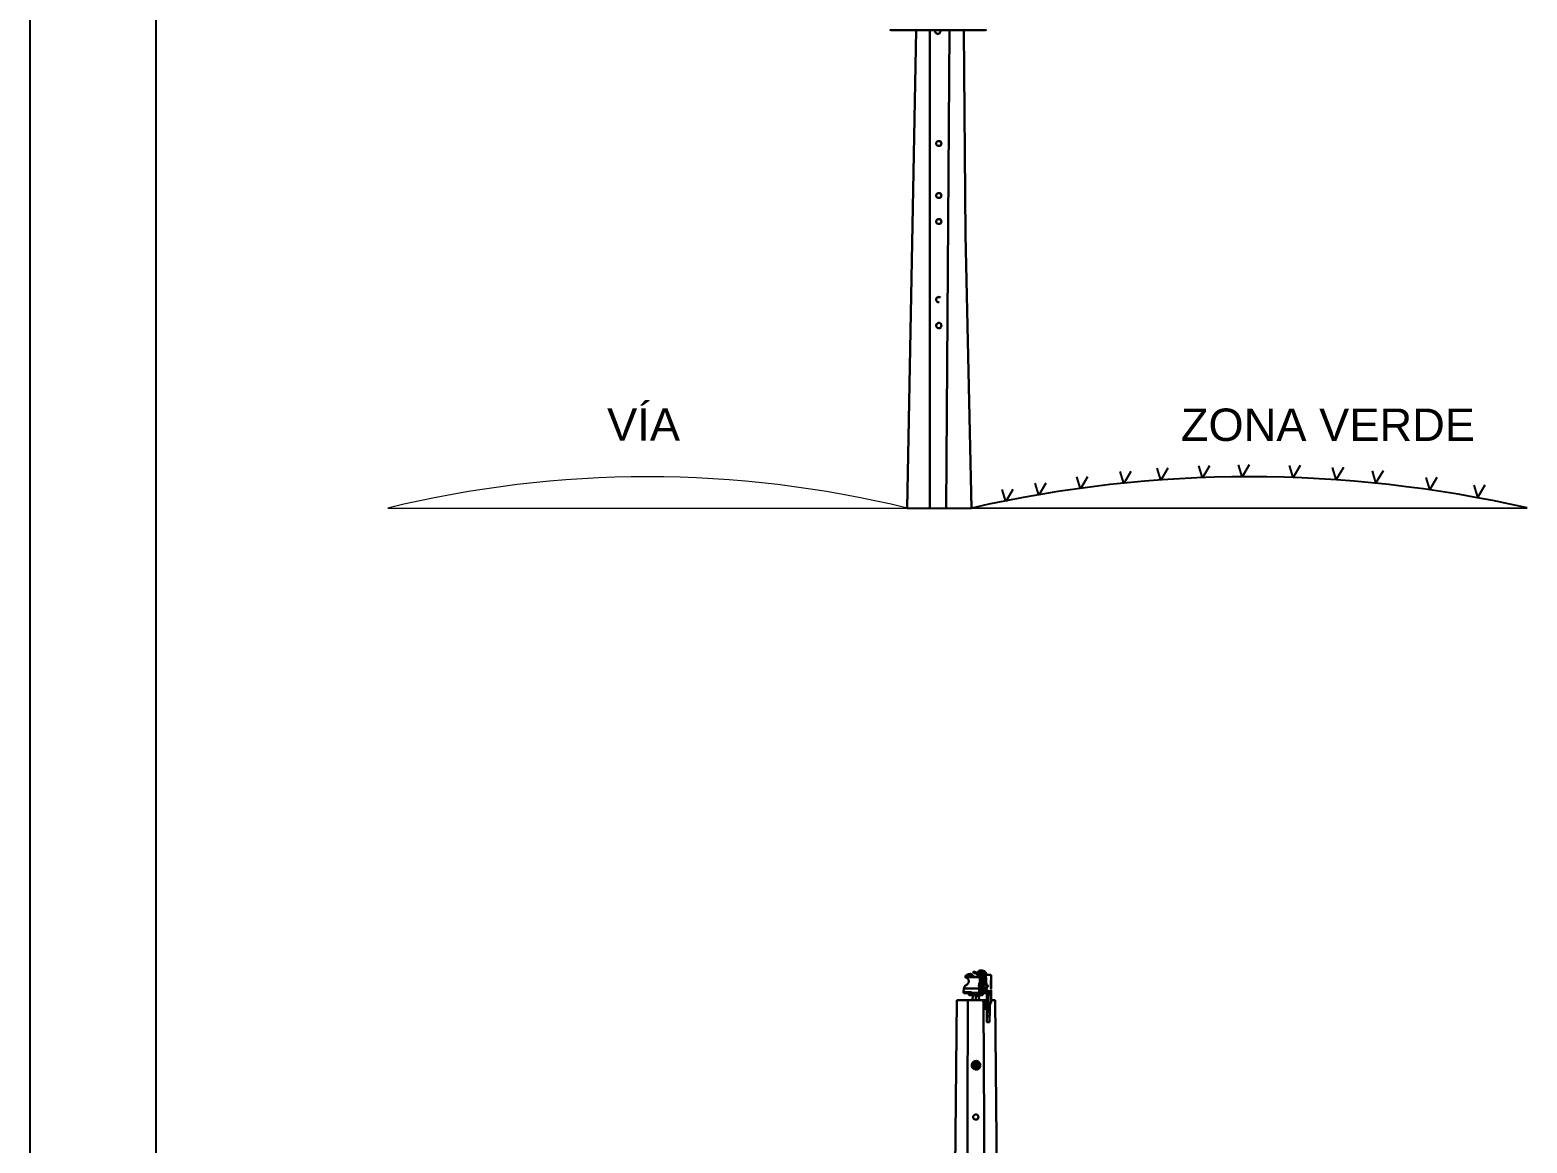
# Model space of a CAD drawing. Header units: metres. Extents: x 227 to 376, y 149 to 264.
# Drawn here: x 227.17 to 241.04, y 193.55 to 203.85 of the extents above; entities that cross this region are included whole.
import ezdxf

# ---------------------------------------------------------------- set-up
doc = ezdxf.new("R2010")
doc.units = ezdxf.units.M
doc.linetypes.add('CONTINUO', pattern=[0])
doc.layers.get('Defpoints').update_dxf_attribs({"color": 1})
for name, color, linetype, lineweight in [('Cotas', 255, 'Continuous', 25), ('Equipos', 20, 'Continuous', 13), ('Esquemas', 7, 'Continuous', 25), ('Poste', 252, 'Continuous', 25), ('textos', 7, 'Continuous', 13), ('Trafo', 40, 'Continuous', 13), ('Via', 21, 'Continuous', 13)]:
    doc.layers.add(name, color=color, linetype=linetype, lineweight=lineweight)
doc.layers.add('Zona Verde', color=3, linetype='Continuous')
doc.styles.add('0.3', font='', dxfattribs={"height": 0.3})
doc.styles.get("Standard").update_dxf_attribs({"font": '', "height": 0.1})
doc.styles.get('0.3').set_extended_font_data('@Arial Unicode MS')
doc.styles.get('Standard').set_extended_font_data('@Arial Unicode MS')
doc.dimstyles.get("Standard").update_dxf_attribs({"dimtxt": 0.1, "dimasz": 0.18, "dimexe": 0.18, "dimexo": 0.0625, "dimgap": 0.09, "dimtad": 0, "dimtih": 1, "dimtoh": 1, "dimzin": 0, "dimdsep": 46, "dimtxsty": 'Standard', "dimcen": 0.09, "dimclrd": 256, "dimclre": 256, "dimadec": 0, "dimazin": 0, "dimtfac": 1, "dimtofl": 0, "dimtmove": 0, "dimatfit": 3, "dimfxl": 1, "dimtolj": 1, "dimtzin": 0, "dimarcsym": 0})

# ---------------------------------------------------------------- blocks, each defined once
blk = doc.blocks.new('*D27')
at = {"layer": 'Cotas', "lineweight": -2, "ltscale": 2, "transparency": 16777216}
for p, q in [((236.969, 206.086), (236.969, 208.476)), ((241.535, 202.061), (241.535, 208.476)), ((237.149, 208.296), (238.661, 208.296)), ((241.355, 208.296), (239.843, 208.296))]:
    blk.add_line(p, q, dxfattribs=at)
at = {"layer": 'Cotas', "ltscale": 2, "transparency": 16777216}
for points in [[(237.149, 208.326), (237.149, 208.266), (236.969, 208.296)], [(241.355, 208.326), (241.355, 208.266), (241.535, 208.296)]]:
    blk.add_solid(points, dxfattribs=at)
at = {"layer": 'Defpoints', "color": 0, "ltscale": 2, "transparency": 16777216}
for p in [(236.969, 208.296), (236.969, 206.024), (241.535, 201.998)]:
    blk.add_point(p, dxfattribs=at)
at = {"layer": 'Cotas', "color": 0, "ltscale": 2, "transparency": 16777216, "insert": (239.252, 208.296), "char_height": 0.3, "width": 16.1146, "attachment_point": 5, "style": '0.3'}
blk.add_mtext('\\A1;3.2 m', dxfattribs=at)

msp = doc.modelspace()

# ---------------------------------------------------------------- linework, layer by layer
at = {"layer": 'Equipos', "linetype": 'Continuous', "lineweight": 30}
for points in [[(235.85, 195.104), (235.846, 195.104), (235.846, 195.104), (235.846, 195.104), (235.846, 195.1), (235.842, 195.1), (235.842, 195.1), (235.842, 195.096), (235.842, 195.096), (235.838, 195.096)], [(235.838, 195.084), (235.838, 195.096), (235.838, 195.096)], [(235.838, 195.096), (235.838, 195.096), (235.842, 195.092), (235.842, 195.092), (235.846, 195.092), (235.85, 195.092), (235.854, 195.092), (235.861, 195.092), (235.865, 195.092), (235.873, 195.092), (235.88, 195.092), (235.887, 195.092), (235.895, 195.092), (235.902, 195.092)], [(235.838, 195.084), (235.838, 195.08), (235.842, 195.08), (235.842, 195.081), (235.842, 195.081), (235.842, 195.081), (235.842, 195.081)], [(235.838, 195.084), (235.838, 195.084), (235.842, 195.084), (235.842, 195.084), (235.846, 195.084), (235.85, 195.084), (235.857, 195.084), (235.861, 195.084), (235.869, 195.084), (235.873, 195.084), (235.88, 195.084), (235.887, 195.084), (235.899, 195.084), (235.906, 195.084), (235.914, 195.084), (235.925, 195.084)], [(235.846, 195.012), (235.85, 195.012), (235.85, 195.013), (235.854, 195.016), (235.853, 195.016), (235.857, 195.016), (235.857, 195.02), (235.861, 195.024), (235.861, 195.027), (235.865, 195.031), (235.865, 195.034), (235.869, 195.038), (235.869, 195.046), (235.869, 195.05), (235.865, 195.057), (235.865, 195.061), (235.861, 195.065), (235.861, 195.069), (235.857, 195.069), (235.857, 195.073), (235.854, 195.073), (235.853, 195.073), (235.85, 195.077), (235.85, 195.077), (235.846, 195.077), (235.846, 195.08), (235.842, 195.08)], [(235.861, 195.104), (235.857, 195.104), (235.854, 195.104), (235.85, 195.104), (235.85, 195.104), (235.85, 195.104), (235.85, 195.104), (235.85, 195.104), (235.854, 195.104), (235.857, 195.104), (235.861, 195.104), (235.865, 195.104), (235.869, 195.104), (235.877, 195.104), (235.884, 195.104), (235.891, 195.104), (235.899, 195.104)], [(235.857, 195.104), (235.857, 195.104), (235.861, 195.104), (235.861, 195.104), (235.861, 195.104), (235.861, 195.104), (235.861, 195.104), (235.861, 195.107), (235.861, 195.108), (235.861, 195.108), (235.865, 195.111), (235.865, 195.111), (235.865, 195.111), (235.865, 195.111), (235.865, 195.111), (235.865, 195.111), (235.869, 195.111), (235.869, 195.111), (235.869, 195.111), (235.873, 195.111), (235.873, 195.111), (235.877, 195.111), (235.88, 195.111), (235.884, 195.115), (235.887, 195.115)], [(235.861, 195.107), (235.861, 195.108), (235.865, 195.107), (235.865, 195.108), (235.869, 195.107), (235.873, 195.107), (235.88, 195.107), (235.884, 195.107), (235.891, 195.107)], [(235.891, 195.111), (235.887, 195.115), (235.887, 195.115)], [(235.891, 195.107), (235.891, 195.108), (235.891, 195.108), (235.891, 195.108), (235.891, 195.108), (235.895, 195.111), (235.895, 195.111), (235.895, 195.111), (235.895, 195.111), (235.895, 195.107)], [(235.895, 195.111), (235.891, 195.111), (235.891, 195.111)], [(235.922, 195.088), (235.918, 195.088), (235.914, 195.092), (235.91, 195.092), (235.91, 195.096), (235.906, 195.096), (235.906, 195.1), (235.902, 195.1), (235.902, 195.1), (235.902, 195.104), (235.899, 195.104), (235.899, 195.107), (235.895, 195.107), (235.895, 195.111), (235.895, 195.111), (235.895, 195.111), (235.895, 195.111), (235.895, 195.111), (235.895, 195.111), (235.895, 195.111), (235.895, 195.111)], [(235.899, 195.104), (235.898, 195.104), (235.902, 195.104), (235.902, 195.1)], [(235.91, 195.096), (235.906, 195.096), (235.906, 195.096), (235.906, 195.096), (235.902, 195.092)], [(235.918, 195.134), (235.918, 195.134), (235.914, 195.134), (235.914, 195.134), (235.91, 195.13), (235.91, 195.127), (235.91, 195.127), (235.914, 195.123), (235.914, 195.123)], [(235.949, 195.111), (235.948, 195.111), (235.945, 195.111), (235.941, 195.115), (235.937, 195.115), (235.929, 195.119), (235.925, 195.119), (235.922, 195.119), (235.914, 195.123)], [(235.952, 195.127), (235.949, 195.127), (235.945, 195.127), (235.941, 195.127), (235.937, 195.127), (235.929, 195.13), (235.922, 195.134), (235.918, 195.134)], [(235.922, 195.088), (235.925, 195.088), (235.929, 195.088), (235.933, 195.088), (235.941, 195.088), (235.945, 195.092), (235.949, 195.092), (235.952, 195.096), (235.956, 195.096)], [(235.925, 195.084), (235.925, 195.084), (235.929, 195.084), (235.937, 195.084), (235.941, 195.084), (235.945, 195.084), (235.945, 195.084), (235.949, 195.084)], [(235.991, 195.146), (235.983, 195.146), (235.979, 195.146), (235.972, 195.146), (235.968, 195.146), (235.964, 195.142), (235.96, 195.138), (235.956, 195.134), (235.952, 195.13), (235.952, 195.127), (235.949, 195.119), (235.949, 195.115), (235.949, 195.111), (235.952, 195.104), (235.956, 195.1), (235.956, 195.096), (235.96, 195.092), (235.968, 195.088), (235.972, 195.088)], [(235.949, 195.084), (235.956, 195.084), (235.964, 195.084), (235.972, 195.084)], [(235.979, 195.084), (235.975, 195.088), (235.972, 195.088), (235.964, 195.092), (235.964, 195.096), (235.96, 195.1), (235.956, 195.104), (235.956, 195.107), (235.956, 195.115), (235.956, 195.119), (235.956, 195.123), (235.956, 195.13), (235.96, 195.134), (235.964, 195.138), (235.968, 195.142), (235.972, 195.142), (235.979, 195.146), (235.983, 195.146), (235.987, 195.146), (235.995, 195.146), (235.998, 195.142)], [(236.002, 195.142), (235.998, 195.142), (235.991, 195.142), (235.987, 195.142), (235.983, 195.142), (235.975, 195.138), (235.972, 195.134), (235.968, 195.134), (235.968, 195.127), (235.964, 195.123), (235.964, 195.119), (235.96, 195.111), (235.964, 195.107), (235.964, 195.104), (235.968, 195.1), (235.968, 195.092), (235.972, 195.088), (235.975, 195.088), (235.983, 195.084)], [(235.972, 195.088), (235.971, 195.088), (235.971, 195.088)], [(235.972, 195.088), (235.975, 195.088), (235.975, 195.088), (235.975, 195.088), (235.975, 195.084)], [(235.972, 195.088), (235.972, 195.038), (235.972, 195.038)], [(236.014, 195.1), (236.01, 195.096), (236.006, 195.096), (236.002, 195.092), (235.998, 195.092), (235.995, 195.092), (235.991, 195.092), (235.987, 195.096), (235.983, 195.1), (235.983, 195.1), (235.979, 195.104), (235.979, 195.107), (235.979, 195.115), (235.979, 195.119), (235.979, 195.123), (235.983, 195.123), (235.987, 195.127), (235.991, 195.13), (235.995, 195.13), (235.998, 195.13), (236.002, 195.13), (236.006, 195.13), (236.01, 195.127), (236.014, 195.123), (236.014, 195.119), (236.018, 195.115), (236.018, 195.111)], [(236.01, 195.1), (235.995, 195.107), (235.987, 195.107), (235.979, 195.111)], [(235.979, 195.107), (235.979, 195.108), (235.979, 195.108)], [(235.979, 195.107), (235.987, 195.107), (235.991, 195.107)], [(235.979, 195.104), (235.987, 195.104), (235.995, 195.104)], [(236.014, 195.111), (235.998, 195.119), (235.991, 195.119), (235.983, 195.123)], [(235.995, 195.107), (235.995, 195.104), (235.991, 195.1), (235.987, 195.1), (235.983, 195.1)], [(235.983, 195.084), (235.983, 195.009), (235.983, 195.009)], [(235.987, 195.08), (235.983, 195.084), (235.983, 195.084)], [(235.987, 195.096), (235.991, 195.096), (235.991, 195.1), (235.995, 195.1), (235.998, 195.104), (236.002, 195.104)], [(235.995, 195.146), (235.991, 195.146), (235.991, 195.146)], [(236.01, 195.104), (236.006, 195.1), (236.002, 195.096), (235.998, 195.096), (235.995, 195.092), (235.991, 195.096)], [(235.995, 195.13), (235.995, 195.127), (235.998, 195.123), (235.998, 195.123), (235.998, 195.119)], [(235.995, 195.08), (235.995, 195.009), (235.995, 195.009)], [(236.006, 195.115), (236.002, 195.119), (236.002, 195.123), (236.002, 195.127), (235.998, 195.127), (235.998, 195.13)], [(236.006, 195.142), (236.002, 195.142), (236.002, 195.142)], [(236.002, 195.13), (236.006, 195.127), (236.006, 195.127), (236.01, 195.123), (236.01, 195.119), (236.01, 195.115)], [(236.025, 195.08), (236.025, 195.081), (236.021, 195.077), (236.021, 195.077), (236.018, 195.077), (236.018, 195.073), (236.014, 195.073), (236.014, 195.073), (236.01, 195.069), (236.01, 195.069), (236.006, 195.065), (236.006, 195.061), (236.002, 195.057)], [(236.01, 195.084), (236.014, 195.084), (236.018, 195.084), (236.021, 195.084), (236.025, 195.084)], [(236.021, 195.092), (236.025, 195.092), (236.025, 195.092)], [(236.029, 195.073), (236.025, 195.069), (236.025, 195.069), (236.021, 195.065), (236.021, 195.065)], [(236.021, 195.065), (236.021, 195.065), (236.025, 195.069), (236.025, 195.069)], [(236.025, 195.096), (236.025, 195.1), (236.025, 195.1), (236.029, 195.104), (236.029, 195.104), (236.029, 195.104), (236.029, 195.104), (236.033, 195.104), (236.033, 195.104), (236.033, 195.104), (236.033, 195.104), (236.037, 195.104), (236.037, 195.104), (236.041, 195.104), (236.045, 195.104), (236.048, 195.104), (236.048, 195.107), (236.052, 195.104), (236.056, 195.104), (236.06, 195.104), (236.064, 195.104), (236.064, 195.104), (236.068, 195.104), (236.067, 195.104), (236.067, 195.104), (236.067, 195.104), (236.071, 195.104), (236.071, 195.104), (236.071, 195.104), (236.071, 195.104), (236.075, 195.1), (236.075, 195.1), (236.075, 195.096)], [(236.025, 195.096), (236.025, 195.069), (236.025, 195.069)], [(236.025, 195.08), (236.025, 195.081), (236.025, 195.081)], [(236.029, 195.073), (236.029, 195.073), (236.029, 195.073), (236.025, 195.069), (236.025, 195.069), (236.025, 195.069)], [(236.029, 195.038), (236.029, 195.073), (236.029, 195.073)], [(236.075, 195.096), (236.075, 195.054), (236.075, 195.054)], [(235.823, 194.978), (235.819, 194.943), (235.819, 194.943)], [(235.819, 194.943), (235.819, 194.939), (235.819, 194.94), (235.823, 194.939), (235.823, 194.936), (235.823, 194.936), (235.827, 194.936), (235.826, 194.936), (235.826, 194.936), (235.826, 194.936), (235.83, 194.936), (235.83, 194.936), (235.834, 194.936), (235.834, 194.936), (235.838, 194.936), (235.842, 194.936), (235.842, 194.936), (235.846, 194.936), (235.85, 194.936), (235.854, 194.936), (235.857, 194.936), (235.861, 194.936), (235.865, 194.932), (235.869, 194.932), (235.877, 194.932), (235.88, 194.932), (235.884, 194.932), (235.891, 194.932), (235.895, 194.932), (235.899, 194.932), (235.906, 194.932), (235.91, 194.932), (235.918, 194.932), (235.922, 194.932), (235.929, 194.932), (235.937, 194.932), (235.941, 194.932), (235.949, 194.932), (235.952, 194.932), (235.96, 194.932)], [(235.819, 194.943), (235.819, 194.943), (235.823, 194.943), (235.823, 194.943), (235.827, 194.943), (235.83, 194.943), (235.834, 194.943), (235.842, 194.943), (235.85, 194.943), (235.857, 194.943), (235.865, 194.943), (235.873, 194.943), (235.88, 194.943), (235.891, 194.943), (235.899, 194.939), (235.91, 194.939), (235.918, 194.939), (235.929, 194.939), (235.941, 194.939), (235.952, 194.939), (235.96, 194.939)], [(235.846, 195.012), (235.846, 195.009), (235.842, 195.009), (235.842, 195.009), (235.838, 195.005), (235.838, 195.005), (235.834, 195.005), (235.834, 195.001), (235.83, 194.997), (235.83, 194.993), (235.827, 194.989), (235.827, 194.985), (235.823, 194.982), (235.823, 194.978)], [(235.823, 194.978), (235.823, 194.978), (235.823, 194.978), (235.827, 194.978), (235.826, 194.978), (235.83, 194.978), (235.838, 194.978), (235.842, 194.978), (235.85, 194.978), (235.854, 194.978), (235.861, 194.978), (235.869, 194.978), (235.88, 194.978), (235.887, 194.978), (235.895, 194.978), (235.906, 194.978), (235.914, 194.978), (235.925, 194.978), (235.937, 194.978), (235.945, 194.978), (235.956, 194.978), (235.964, 194.978)], [(235.869, 194.924), (235.869, 194.932), (235.869, 194.932)], [(235.983, 194.951), (235.979, 194.92), (235.952, 194.909)], [(235.979, 195.046), (235.975, 195.042), (235.975, 195.042), (235.972, 195.034), (235.968, 195.031), (235.964, 195.024), (235.964, 195.016), (235.96, 195.009), (235.96, 195.001), (235.964, 194.997), (235.964, 194.985), (235.964, 194.974), (235.964, 194.962), (235.964, 194.951), (235.96, 194.943), (235.96, 194.932), (235.956, 194.92)], [(235.956, 194.92), (235.96, 194.932), (235.96, 194.939), (235.964, 194.951), (235.964, 194.962), (235.964, 194.97)], [(235.96, 195.009), (235.964, 195.012), (235.964, 195.02), (235.964, 195.024), (235.968, 195.031), (235.972, 195.034), (235.975, 195.042), (235.975, 195.042), (235.979, 195.046)], [(235.96, 195.005), (235.96, 195.005), (235.983, 195.042)], [(235.968, 195.016), (235.968, 195.016), (235.968, 195.016), (235.968, 195.016), (235.968, 195.016), (235.968, 195.016), (235.968, 195.012), (235.968, 195.013), (235.964, 195.012), (235.964, 195.009), (235.964, 195.009), (235.96, 195.005)], [(235.96, 195.005), (235.96, 195.009), (235.96, 195.009)], [(235.975, 195.001), (235.96, 195.005), (235.96, 195.005)], [(235.968, 195.016), (235.968, 195.016), (235.968, 195.02), (235.972, 195.02), (235.972, 195.024), (235.971, 195.024), (235.975, 195.027), (235.975, 195.031), (235.975, 195.031), (235.979, 195.034), (235.979, 195.035), (235.979, 195.035), (235.979, 195.035), (235.979, 195.035), (235.979, 195.035), (235.979, 195.038), (235.979, 195.038), (235.979, 195.038), (235.979, 195.038), (235.983, 195.042)], [(235.968, 195.016), (235.979, 195.009), (235.979, 195.009)], [(235.979, 195.016), (235.979, 195.02), (235.979, 195.02), (235.983, 195.024), (235.979, 195.02), (235.979, 195.016), (235.975, 195.012)], [(235.975, 195.012), (235.979, 195.016), (235.979, 195.016)], [(235.983, 195.009), (235.975, 195.012), (235.975, 195.013)], [(235.975, 195.001), (235.975, 195.001), (235.975, 195.005), (235.979, 195.005), (235.979, 195.009), (235.979, 195.009), (235.979, 195.009), (235.979, 195.009), (235.979, 195.009)], [(235.983, 195.046), (235.979, 195.046), (235.979, 195.046)], [(235.979, 195.046), (235.983, 195.046), (235.983, 195.046)], [(235.979, 195.034), (235.983, 195.034), (235.983, 195.034)], [(235.979, 194.997), (235.983, 195.001), (235.983, 195.001)], [(235.983, 194.993), (235.983, 194.997), (235.979, 194.997)], [(235.983, 194.951), (235.983, 194.951), (235.979, 194.92)], [(235.983, 195.009), (235.983, 195.009), (235.983, 195.009), (235.983, 195.009), (235.987, 195.009), (235.991, 195.009), (235.991, 195.009), (235.991, 195.009), (235.995, 195.009)], [(235.983, 195.009), (235.983, 194.959), (235.983, 194.959)], [(235.983, 195.001), (235.983, 195.005), (235.983, 195.005)], [(235.983, 194.959), (235.983, 194.955), (235.983, 194.951), (235.983, 194.947), (235.983, 194.943), (235.983, 194.939), (235.983, 194.936), (235.983, 194.936), (235.983, 194.936), (235.983, 194.936)], [(235.987, 194.932), (235.983, 194.932), (235.983, 194.932)], [(235.983, 194.916), (235.987, 194.932), (235.987, 194.932)], [(235.991, 194.959), (235.991, 194.955), (235.991, 194.947), (235.991, 194.943), (235.991, 194.939), (235.991, 194.94), (235.991, 194.936), (235.991, 194.932), (235.991, 194.932), (235.991, 194.932), (235.991, 194.932), (235.987, 194.932), (235.987, 194.932), (235.987, 194.932), (235.987, 194.932)], [(235.991, 195.009), (235.991, 194.959), (235.991, 194.959)], [(236.014, 194.989), (235.991, 195.005), (235.991, 195.005)], [(235.991, 194.989), (236.01, 194.982), (236.01, 194.982)], [(236.01, 194.978), (236.002, 194.978), (235.998, 194.982), (235.995, 194.982), (235.991, 194.985)], [(236.01, 194.97), (235.991, 194.959), (235.991, 194.959)], [(236.014, 194.97), (235.991, 194.955), (235.991, 194.955)], [(235.991, 194.943), (236.01, 194.955), (236.01, 194.955)], [(235.991, 194.943), (235.998, 194.943), (236.006, 194.943), (236.014, 194.943), (236.018, 194.943), (236.025, 194.943), (236.029, 194.943), (236.037, 194.943)], [(235.991, 194.932), (235.998, 194.932), (236.006, 194.936), (236.014, 194.936), (236.018, 194.936), (236.021, 194.936), (236.029, 194.936), (236.033, 194.936), (236.037, 194.936)], [(235.998, 195.042), (235.998, 195.038), (235.995, 195.042), (235.994, 195.042)], [(235.998, 195.038), (235.995, 195.038), (235.995, 195.034), (235.994, 195.035), (235.994, 195.035)], [(236.021, 195.065), (235.995, 195.05), (235.995, 195.05)], [(235.995, 195.05), (236.021, 195.065), (236.021, 195.065)], [(235.995, 195.042), (235.998, 195.042), (235.998, 195.042)], [(235.995, 195.024), (235.998, 195.034), (235.998, 195.034)], [(235.995, 195.024), (236.002, 195.02), (236.002, 195.02)], [(235.998, 195.034), (236.002, 195.034), (236.002, 195.038), (236.006, 195.038), (236.006, 195.038)], [(235.998, 194.924), (235.998, 194.932), (235.998, 194.932)], [(236.002, 195.02), (236.025, 195.009), (236.025, 195.009)], [(236.006, 195.038), (236.014, 195.038), (236.018, 195.034), (236.025, 195.031), (236.029, 195.031), (236.029, 195.027), (236.029, 195.027), (236.033, 195.027), (236.033, 195.024), (236.033, 195.024), (236.033, 195.024), (236.033, 195.02), (236.033, 195.02)], [(236.006, 195.034), (236.029, 195.02), (236.029, 195.02)], [(236.014, 194.989), (236.014, 194.989), (236.01, 194.985), (236.01, 194.982), (236.01, 194.982), (236.01, 194.982), (236.01, 194.982)], [(236.014, 194.982), (236.014, 194.982), (236.01, 194.978), (236.01, 194.978)], [(236.014, 194.974), (236.014, 194.974), (236.01, 194.97)], [(236.01, 194.955), (236.037, 194.943), (236.037, 194.943)], [(236.033, 194.989), (236.029, 194.982), (236.014, 194.989)], [(236.021, 194.989), (236.014, 194.974), (236.014, 194.974)], [(236.018, 194.989), (236.014, 194.982), (236.014, 194.982)], [(236.014, 194.978), (236.018, 194.978), (236.018, 194.982), (236.017, 194.982), (236.021, 194.985), (236.021, 194.986), (236.021, 194.986)], [(236.029, 194.97), (236.025, 194.966), (236.014, 194.974), (236.014, 194.978)], [(236.056, 194.955), (236.056, 194.951), (236.014, 194.97), (236.014, 194.974)], [(236.021, 194.985), (236.021, 194.986), (236.021, 194.986), (236.021, 194.986)], [(236.021, 194.985), (236.033, 194.978), (236.033, 194.978)], [(236.029, 195.031), (236.029, 195.031), (236.025, 195.031), (236.025, 195.031), (236.029, 195.034)], [(236.029, 195.02), (236.029, 195.02), (236.029, 195.02), (236.029, 195.016), (236.029, 195.016), (236.025, 195.012), (236.025, 195.009)], [(236.025, 195.009), (236.041, 195.001), (236.041, 195.001)], [(236.029, 194.966), (236.025, 194.966), (236.025, 194.966)], [(236.029, 195.034), (236.029, 195.035), (236.029, 195.035), (236.029, 195.038)], [(236.033, 195.016), (236.029, 195.005), (236.029, 195.005)], [(236.029, 195.005), (236.033, 195.005), (236.033, 195.005), (236.033, 195.005), (236.033, 195.009), (236.033, 195.009), (236.033, 195.009), (236.033, 195.009), (236.033, 195.009), (236.033, 195.012), (236.033, 195.013)], [(236.033, 195.009), (236.029, 195.005), (236.029, 195.005)], [(236.033, 194.978), (236.033, 194.978), (236.033, 194.978), (236.029, 194.974), (236.029, 194.974), (236.029, 194.97)], [(236.029, 194.966), (236.029, 194.97), (236.029, 194.97)], [(236.056, 194.955), (236.052, 194.955), (236.045, 194.959), (236.041, 194.959), (236.041, 194.962), (236.037, 194.962), (236.033, 194.962), (236.029, 194.966), (236.029, 194.966)], [(236.033, 195.02), (236.033, 195.02), (236.033, 195.016)], [(236.033, 195.012), (236.037, 195.012), (236.037, 195.009), (236.041, 195.009), (236.045, 195.005), (236.045, 195.001)], [(236.033, 195.012), (236.033, 195.009), (236.033, 195.009)], [(236.033, 195.005), (236.045, 195.001), (236.045, 195.001)], [(236.037, 194.993), (236.037, 194.993), (236.033, 194.993), (236.033, 194.989), (236.033, 194.989)], [(236.037, 194.985), (236.037, 194.982), (236.033, 194.982), (236.033, 194.982)], [(236.033, 194.982), (236.033, 194.982), (236.033, 194.982), (236.033, 194.978), (236.033, 194.978), (236.033, 194.978)], [(236.041, 195.001), (236.037, 194.993), (236.037, 194.993)], [(236.037, 194.985), (236.037, 194.986), (236.037, 194.986)], [(236.037, 194.943), (236.037, 194.913), (236.056, 194.916), (236.056, 194.951)], [(236.037, 194.943), (236.037, 194.863), (236.037, 194.863)], [(236.041, 194.997), (236.045, 194.997), (236.044, 194.997), (236.045, 195.001)], [(236.045, 195.001), (236.041, 194.993), (236.041, 194.993)], [(236.045, 195.001), (236.044, 195.001), (236.044, 195.001), (236.044, 195.001), (236.044, 195.001), (236.044, 195.001), (236.044, 195.001), (236.044, 195.001)], [(236.056, 194.955), (236.06, 194.955), (236.064, 194.955), (236.068, 194.955), (236.071, 194.955), (236.075, 194.955), (236.075, 194.955)], [(236.056, 194.955), (236.06, 194.955), (236.064, 194.955), (236.068, 194.955), (236.071, 194.955), (236.071, 194.955)], [(236.071, 194.978), (236.071, 195.054), (236.071, 195.054)], [(236.075, 194.978), (236.071, 195.054), (236.071, 195.054)], [(236.071, 195.054), (236.075, 195.054), (236.075, 195.054), (236.075, 195.054)], [(236.071, 194.955), (236.071, 194.962), (236.071, 194.962)], [(236.075, 194.955), (236.071, 194.955), (236.071, 194.955)], [(236.075, 195.054), (236.075, 194.974), (236.075, 194.974)], [(236.075, 194.962), (236.075, 194.955), (236.075, 194.955)], [(236.075, 194.955), (236.075, 194.962), (236.075, 194.962)], [(236.075, 194.955), (236.075, 194.847), (236.075, 194.847)], [(235.869, 194.924), (235.869, 194.924), (235.869, 194.92), (235.873, 194.92), (235.873, 194.92), (235.873, 194.92), (235.873, 194.92), (235.873, 194.916), (235.877, 194.916), (235.876, 194.917), (235.876, 194.917), (235.876, 194.917), (235.88, 194.916), (235.884, 194.916), (235.887, 194.916), (235.891, 194.916), (235.895, 194.916), (235.899, 194.916), (235.906, 194.916), (235.914, 194.916), (235.918, 194.916), (235.925, 194.916), (235.933, 194.916), (235.941, 194.916), (235.945, 194.916), (235.952, 194.916)], [(235.869, 194.924), (235.869, 194.924), (235.869, 194.924), (235.873, 194.924), (235.877, 194.924), (235.88, 194.924), (235.884, 194.924), (235.891, 194.924), (235.895, 194.924), (235.902, 194.924), (235.91, 194.924), (235.918, 194.924), (235.925, 194.924), (235.933, 194.924), (235.941, 194.924), (235.949, 194.924), (235.956, 194.924)], [(235.902, 194.87), (235.906, 194.916), (235.906, 194.916)], [(235.952, 194.913), (235.952, 194.916), (235.956, 194.92)], [(235.956, 194.92), (235.952, 194.916), (235.952, 194.917), (235.952, 194.913), (235.952, 194.909)], [(235.952, 194.909), (235.975, 194.916), (235.975, 194.913)], [(235.956, 194.901), (235.956, 194.905), (235.952, 194.905), (235.952, 194.909)], [(235.975, 194.913), (235.956, 194.901), (235.956, 194.901)], [(235.96, 194.905), (235.964, 194.87), (235.964, 194.87)], [(235.979, 194.92), (235.979, 194.92), (235.975, 194.916)], [(235.975, 194.913), (235.983, 194.916), (235.983, 194.916)], [(235.983, 194.916), (235.987, 194.916), (235.987, 194.917), (235.987, 194.917), (235.991, 194.916), (235.991, 194.917), (235.991, 194.917), (235.995, 194.916), (235.994, 194.917), (235.995, 194.92), (235.994, 194.92), (235.994, 194.92), (235.998, 194.92), (235.998, 194.92), (235.998, 194.924), (235.998, 194.924)], [(235.983, 194.924), (235.987, 194.924), (235.991, 194.924), (235.995, 194.924), (235.998, 194.924), (235.998, 194.924), (235.998, 194.924)], [(236.002, 194.863), (236.002, 194.863), (236.002, 194.863), (236.002, 194.863), (236.006, 194.866)], [(236.006, 194.863), (236.002, 194.863), (236.002, 194.859), (236.002, 194.859), (236.002, 194.859)], [(236.002, 194.859), (236.002, 194.863), (236.002, 194.863)], [(236.002, 194.859), (236.002, 194.855), (236.002, 194.855)], [(236.002, 194.855), (236.002, 194.851), (236.002, 194.851)], [(236.002, 194.851), (236.01, 194.847), (236.01, 194.847)], [(236.002, 194.851), (236.037, 194.843), (236.037, 194.843)], [(236.006, 194.866), (236.006, 194.87), (236.006, 194.87)], [(236.006, 194.866), (236.01, 194.866), (236.01, 194.866)], [(236.01, 194.863), (236.006, 194.863), (236.006, 194.863)], [(236.01, 194.866), (236.01, 194.863), (236.01, 194.863)], [(236.01, 194.863), (236.014, 194.863), (236.018, 194.863), (236.017, 194.863), (236.021, 194.863), (236.025, 194.863), (236.029, 194.863)], [(236.01, 194.859), (236.01, 194.863), (236.01, 194.863)], [(236.029, 194.859), (236.025, 194.859), (236.021, 194.859), (236.018, 194.859), (236.017, 194.859), (236.014, 194.859), (236.01, 194.859)], [(236.01, 194.847), (236.01, 194.847), (236.01, 194.843)], [(236.01, 194.843), (236.018, 194.793), (236.018, 194.793)], [(236.018, 194.847), (236.025, 194.84), (236.025, 194.84)], [(236.018, 194.793), (236.018, 194.79), (236.021, 194.79), (236.021, 194.79)], [(236.021, 194.79), (236.025, 194.79), (236.025, 194.79), (236.025, 194.793), (236.025, 194.794)], [(236.025, 194.84), (236.025, 194.84), (236.029, 194.84)], [(236.025, 194.805), (236.033, 194.805), (236.033, 194.805)], [(236.025, 194.793), (236.025, 194.805), (236.025, 194.805)], [(236.029, 194.863), (236.029, 194.863), (236.029, 194.866)], [(236.029, 194.866), (236.033, 194.866), (236.033, 194.866)], [(236.033, 194.863), (236.029, 194.863), (236.029, 194.863)], [(236.029, 194.863), (236.029, 194.863), (236.029, 194.859)], [(236.029, 194.84), (236.033, 194.805), (236.037, 194.805), (236.037, 194.843)], [(236.033, 194.866), (236.033, 194.863), (236.037, 194.863)], [(236.037, 194.859), (236.037, 194.859), (236.037, 194.859), (236.033, 194.863), (236.033, 194.863)], [(236.037, 194.859), (236.037, 194.859), (236.037, 194.859), (236.033, 194.863), (236.033, 194.863)], [(236.037, 194.913), (236.037, 194.847), (236.045, 194.824), (236.052, 194.824), (236.052, 194.847)], [(236.037, 194.859), (236.037, 194.859), (236.037, 194.843)], [(236.041, 194.832), (236.037, 194.832), (236.037, 194.832)], [(236.037, 194.82), (236.037, 194.821), (236.041, 194.82), (236.041, 194.821), (236.045, 194.82), (236.048, 194.82), (236.052, 194.82), (236.056, 194.82), (236.06, 194.82)], [(236.041, 194.82), (236.037, 194.722), (236.037, 194.722)], [(236.037, 194.722), (236.037, 194.805), (236.037, 194.805)], [(236.052, 194.847), (236.052, 194.847), (236.052, 194.916)], [(236.075, 194.847), (236.075, 194.847), (236.075, 194.847), (236.071, 194.847), (236.071, 194.847), (236.068, 194.847), (236.064, 194.847), (236.056, 194.847), (236.052, 194.847)], [(236.068, 194.832), (236.064, 194.832), (236.064, 194.832), (236.064, 194.832), (236.06, 194.832), (236.056, 194.832), (236.052, 194.832)], [(236.064, 194.82), (236.06, 194.82), (236.06, 194.821)], [(236.06, 194.718), (236.06, 194.718), (236.06, 194.722), (236.06, 194.722), (236.06, 194.82)], [(236.064, 194.82), (236.064, 194.764), (236.064, 194.737), (236.064, 194.733), (236.06, 194.725), (236.06, 194.722), (236.06, 194.722), (236.06, 194.722), (236.06, 194.722), (236.06, 194.722)], [(236.064, 194.832), (236.064, 194.82), (236.064, 194.82)], [(236.064, 194.82), (236.064, 194.821), (236.064, 194.821), (236.064, 194.821)], [(236.068, 194.847), (236.068, 194.832), (236.068, 194.832)], [(236.037, 194.725), (236.037, 194.726), (236.037, 194.722), (236.06, 194.722), (236.06, 194.725), (236.06, 194.726)], [(236.037, 194.668), (236.037, 194.725), (236.037, 194.725)], [(236.06, 194.668), (236.037, 194.668), (236.037, 194.668)], [(236.06, 194.725), (236.06, 194.668), (236.06, 194.668)]]:
    msp.add_lwpolyline(points, dxfattribs=at)
for points in [[(235.968, 195.111), (235.968, 195.115), (235.968, 195.123), (235.972, 195.127), (235.975, 195.13), (235.979, 195.134), (235.983, 195.138), (235.987, 195.142), (235.991, 195.142), (235.998, 195.142), (236.002, 195.142), (236.006, 195.142), (236.014, 195.138), (236.018, 195.134), (236.021, 195.13), (236.025, 195.127), (236.025, 195.123), (236.029, 195.115), (236.029, 195.111), (236.029, 195.107), (236.025, 195.1), (236.025, 195.096), (236.021, 195.092), (236.018, 195.088), (236.014, 195.084), (236.006, 195.084), (236.002, 195.08), (235.998, 195.08), (235.991, 195.08), (235.987, 195.084), (235.983, 195.084), (235.979, 195.088), (235.975, 195.092), (235.972, 195.096), (235.968, 195.1), (235.968, 195.107)], [(236.006, 195.107), (236.006, 195.111), (236.01, 195.111), (236.01, 195.111), (236.014, 195.115), (236.014, 195.111), (236.018, 195.111), (236.017, 195.111), (236.018, 195.107), (236.018, 195.104), (236.017, 195.104), (236.014, 195.1), (236.014, 195.1), (236.01, 195.1), (236.01, 195.104), (236.006, 195.104)], [(235.998, 195.02), (236.002, 195.024), (236.002, 195.027), (236.002, 195.027), (236.002, 195.027), (236.002, 195.027), (236.002, 195.027), (236.002, 195.027), (236.002, 195.024), (236.002, 195.02), (236.002, 195.024), (236.002, 195.027), (236.006, 195.031), (236.006, 195.031), (236.006, 195.031), (236.006, 195.034), (236.006, 195.031), (236.006, 195.031), (236.006, 195.031), (236.002, 195.027), (236.002, 195.024)], [(235.933, 194.87), (235.933, 194.916)], [(236.037, 194.863), (236.037, 194.863), (236.037, 194.863), (236.033, 194.863)], [(236.037, 194.863), (236.033, 194.863)]]:
    msp.add_lwpolyline(points, close=True, dxfattribs=at)
at = {"layer": 'Esquemas'}
for points in [[(227.174, 149.48), (283.696, 149.48), (283.696, 217.113), (227.174, 217.113)], [(228.344, 211.93), (254.512, 211.93), (254.512, 182.199), (228.344, 182.199)]]:
    msp.add_lwpolyline(points, close=True, dxfattribs=at)
at = {"layer": 'Poste', "linetype": 'CONTINUO', "ltscale": 2}
msp.add_line((235.297, 199.427), (235.895, 199.427), dxfattribs=at)
at = {"layer": 'Poste', "linetype": 'Continuous', "lineweight": 30}
for points in [[(235.297, 199.427), (235.38, 203.85), (235.38, 203.85)], [(235.507, 199.427), (235.508, 203.852), (235.508, 203.852)], [(235.658, 199.427), (235.69, 203.851)], [(235.839, 201.957), (235.822, 203.851), (235.822, 203.851)], [(235.895, 199.427), (235.839, 201.957), (235.839, 201.957)], [(235.594, 201.333), (235.59, 201.333), (235.582, 201.333), (235.579, 201.333), (235.575, 201.337), (235.571, 201.341), (235.571, 201.345), (235.567, 201.348), (235.567, 201.352), (235.567, 201.356), (235.567, 201.364), (235.567, 201.368), (235.571, 201.371), (235.575, 201.375), (235.579, 201.379), (235.582, 201.379), (235.586, 201.379), (235.59, 201.383), (235.594, 201.379), (235.602, 201.379), (235.606, 201.375)], [(235.704, 189.585), (235.758, 194.87), (235.758, 194.87)], [(236.006, 194.87), (235.861, 194.87), (235.758, 194.87)], [(235.85, 191.807), (235.861, 194.87), (235.861, 194.87)], [(236.037, 194.87), (236.006, 194.87), (236.006, 194.87)], [(236.018, 192.606), (236.006, 194.847), (236.006, 194.847)], [(236.114, 194.87), (236.075, 194.87), (236.075, 194.87)], [(236.132, 192.943), (236.114, 194.87), (236.114, 194.87)], [(235.918, 194.247), (235.914, 194.244), (235.914, 194.244)], [(235.918, 194.24), (235.922, 194.244), (235.922, 194.244)]]:
    msp.add_lwpolyline(points, dxfattribs=at)
for points in [[(235.59, 202.78), (235.586, 202.78), (235.582, 202.78), (235.579, 202.783), (235.575, 202.783), (235.571, 202.787), (235.567, 202.795), (235.567, 202.799), (235.567, 202.803), (235.567, 202.805), (235.567, 202.809), (235.571, 202.817), (235.575, 202.821), (235.579, 202.821), (235.582, 202.825), (235.586, 202.825), (235.59, 202.825), (235.594, 202.825), (235.602, 202.825), (235.606, 202.821), (235.609, 202.821), (235.609, 202.817), (235.613, 202.809), (235.613, 202.805), (235.617, 202.803), (235.613, 202.799), (235.613, 202.795), (235.609, 202.787), (235.609, 202.783), (235.606, 202.783), (235.602, 202.78), (235.594, 202.78)], [(235.59, 202.298), (235.586, 202.298), (235.582, 202.298), (235.579, 202.302), (235.575, 202.302), (235.571, 202.305), (235.567, 202.312), (235.567, 202.316), (235.567, 202.32), (235.567, 202.324), (235.567, 202.327), (235.571, 202.335), (235.575, 202.339), (235.579, 202.339), (235.582, 202.343), (235.586, 202.343), (235.59, 202.343), (235.594, 202.343), (235.602, 202.343), (235.606, 202.339), (235.609, 202.339), (235.609, 202.335), (235.613, 202.327), (235.613, 202.324), (235.617, 202.32), (235.613, 202.316), (235.613, 202.312), (235.609, 202.305), (235.609, 202.302), (235.606, 202.302), (235.602, 202.298), (235.594, 202.298)], [(235.59, 202.057), (235.586, 202.057), (235.582, 202.057), (235.579, 202.061), (235.575, 202.061), (235.571, 202.064), (235.567, 202.071), (235.567, 202.075), (235.567, 202.079), (235.567, 202.083), (235.567, 202.086), (235.571, 202.094), (235.575, 202.098), (235.579, 202.098), (235.582, 202.102), (235.586, 202.102), (235.59, 202.102), (235.594, 202.102), (235.602, 202.102), (235.606, 202.098), (235.609, 202.098), (235.609, 202.094), (235.613, 202.086), (235.613, 202.083), (235.617, 202.079), (235.613, 202.075), (235.613, 202.071), (235.609, 202.064), (235.609, 202.061), (235.606, 202.061), (235.602, 202.057), (235.594, 202.057)], [(235.59, 201.092), (235.586, 201.092), (235.582, 201.092), (235.579, 201.096), (235.575, 201.1), (235.571, 201.104), (235.567, 201.107), (235.567, 201.111), (235.567, 201.115), (235.567, 201.123), (235.567, 201.127), (235.571, 201.13), (235.575, 201.134), (235.579, 201.138), (235.582, 201.138), (235.586, 201.142), (235.59, 201.142), (235.594, 201.142), (235.602, 201.138), (235.606, 201.138), (235.609, 201.134), (235.609, 201.13), (235.613, 201.127), (235.613, 201.123), (235.617, 201.115), (235.613, 201.111), (235.613, 201.107), (235.609, 201.104), (235.609, 201.1), (235.606, 201.096), (235.602, 201.092), (235.594, 201.092)], [(235.933, 194.304), (235.964, 194.286), (235.964, 194.255), (235.933, 194.236), (235.906, 194.255), (235.906, 194.286)], [(235.933, 193.766), (235.929, 193.766), (235.925, 193.766), (235.922, 193.769), (235.918, 193.769), (235.914, 193.773), (235.91, 193.781), (235.91, 193.785), (235.91, 193.789), (235.91, 193.792), (235.91, 193.795), (235.914, 193.803), (235.918, 193.807), (235.922, 193.807), (235.925, 193.811), (235.929, 193.811), (235.933, 193.811), (235.937, 193.811), (235.945, 193.811), (235.949, 193.807), (235.952, 193.807), (235.952, 193.803), (235.956, 193.795), (235.956, 193.792), (235.96, 193.789), (235.956, 193.785), (235.956, 193.781), (235.952, 193.773), (235.952, 193.769), (235.949, 193.769), (235.945, 193.766), (235.937, 193.766)]]:
    msp.add_lwpolyline(points, close=True, dxfattribs=at)
for points in [[(235.97, 194.248), (235.981, 194.268), (235.975, 194.291), (235.955, 194.302), (235.955, 194.302), (235.936, 194.314), (235.911, 194.307), (235.9, 194.288), (235.9, 194.288), (235.889, 194.269), (235.896, 194.245), (235.915, 194.234), (235.915, 194.234), (235.934, 194.222), (235.959, 194.229), (235.97, 194.248)], [(235.921, 194.239), (235.937, 194.231), (235.956, 194.238), (235.964, 194.253), (235.964, 194.253), (235.972, 194.269), (235.967, 194.287), (235.951, 194.296), (235.951, 194.296), (235.936, 194.305), (235.917, 194.3), (235.907, 194.286), (235.907, 194.286), (235.898, 194.271), (235.902, 194.251), (235.917, 194.241)], [(235.92, 194.277), (235.915, 194.269), (235.918, 194.258), (235.926, 194.254), (235.926, 194.254), (235.935, 194.249), (235.945, 194.252), (235.95, 194.26), (235.95, 194.26), (235.955, 194.268), (235.952, 194.279), (235.944, 194.283), (235.944, 194.283), (235.935, 194.287), (235.925, 194.285), (235.92, 194.277)], [(235.947, 194.262), (235.95, 194.268), (235.948, 194.276), (235.942, 194.28), (235.942, 194.28), (235.935, 194.284), (235.927, 194.282), (235.923, 194.275), (235.923, 194.275), (235.92, 194.269), (235.922, 194.261), (235.928, 194.257), (235.928, 194.257), (235.935, 194.253), (235.943, 194.255), (235.947, 194.262)]]:
    msp.add_open_spline(points, degree=3, knots=[0, 0, 0, 0, 0.0625, 0.0625, 0.0625, 0.062501, 0.125, 0.125, 0.125, 0.125001, 0.1875, 0.1875, 0.1875, 0.187501, 1, 1, 1, 1], dxfattribs=at)
at = {"layer": 'Trafo', "linetype": 'Continuous', "lineweight": 30}
for points in [[(236.032, 203.855), (236.021, 203.851), (236.005, 203.851), (235.99, 203.851), (235.979, 203.851), (235.963, 203.851), (235.944, 203.851), (235.929, 203.851), (235.909, 203.851), (235.894, 203.851), (235.875, 203.851), (235.856, 203.851), (235.836, 203.851), (235.814, 203.851), (235.795, 203.851), (235.776, 203.851), (235.753, 203.851), (235.73, 203.851), (235.711, 203.851), (235.688, 203.851), (235.665, 203.851), (235.642, 203.851), (235.619, 203.851), (235.599, 203.851), (235.576, 203.851), (235.554, 203.851), (235.531, 203.851), (235.508, 203.851), (235.485, 203.851), (235.462, 203.851), (235.443, 203.851), (235.42, 203.851), (235.397, 203.851), (235.378, 203.851), (235.358, 203.851), (235.335, 203.851), (235.317, 203.851), (235.298, 203.851), (235.279, 203.851), (235.26, 203.851), (235.244, 203.851), (235.225, 203.851), (235.21, 203.851), (235.194, 203.851), (235.179, 203.851), (235.164, 203.851), (235.148, 203.851), (235.137, 203.855)], [(235.603, 203.851), (235.607, 203.847), (235.607, 203.84), (235.603, 203.836), (235.603, 203.832), (235.599, 203.828), (235.599, 203.824), (235.596, 203.821), (235.592, 203.821), (235.584, 203.817), (235.58, 203.817), (235.576, 203.817), (235.572, 203.821), (235.57, 203.821), (235.566, 203.824), (235.562, 203.828), (235.558, 203.832), (235.558, 203.836), (235.558, 203.84), (235.558, 203.847), (235.558, 203.851)]]:
    msp.add_lwpolyline(points, dxfattribs=at)
at = {"layer": 'Via'}
msp.add_line((230.489, 199.427), (235.297, 199.427), dxfattribs=at)
msp.add_arc((232.893, 189.6), 10.116, 76.2546, 103.7454, dxfattribs=at)
at = {"layer": 'Zona Verde'}
for p, q in [((237.648, 199.685), (237.614, 199.796)), ((237.713, 199.796), (237.648, 199.685)), ((238.033, 199.707), (237.999, 199.818)), ((238.098, 199.818), (238.033, 199.707)), ((238.401, 199.716), (238.367, 199.827)), ((238.466, 199.827), (238.401, 199.716)), ((238.873, 199.71), (238.839, 199.821)), ((238.938, 199.821), (238.873, 199.71)), ((239.271, 199.69), (239.238, 199.802)), ((239.337, 199.801), (239.271, 199.69)), ((236.517, 199.546), (236.484, 199.657)), ((236.583, 199.657), (236.517, 199.546)), ((236.903, 199.606), (236.869, 199.717)), ((236.968, 199.717), (236.903, 199.606)), ((237.303, 199.654), (237.269, 199.765)), ((237.368, 199.765), (237.303, 199.654)), ((239.639, 199.66), (239.606, 199.771)), ((239.705, 199.771), (239.639, 199.66)), ((240.138, 199.6), (240.105, 199.711)), ((240.204, 199.711), (240.138, 199.6)), ((236.21, 199.488), (236.176, 199.599)), ((236.275, 199.599), (236.21, 199.488)), ((240.583, 199.528), (240.549, 199.639)), ((240.648, 199.639), (240.583, 199.528))]:
    msp.add_line(p, q, dxfattribs=at)
at = {"layer": 'Zona Verde', "linetype": 'CONTINUO', "ltscale": 2}
msp.add_line((235.895, 199.427), (241.038, 199.428), dxfattribs=at)
at = {"layer": 'Zona Verde'}
msp.add_arc((238.468, 188.111), 11.605, 77.2032, 102.8097, dxfattribs=at)

# ---------------------------------------------------------------- texts
at = {"layer": 'textos', "color": 7, "style": '0.3'}
for s, p in [('VÍA', (232.519, 200.05)), ('ZONA VERDE', (237.832, 200.048))]:
    msp.add_text(s, height=0.3, dxfattribs=at).set_placement(p)

# ---------------------------------------------------------------- dimensions: what is measured, and where the dimension line sits
at = {"layer": 'Cotas', "ltscale": 2}
dim = msp.add_linear_dim(base=(236.969, 208.296), p1=(241.535, 201.998), p2=(236.969, 206.024), text='3.2 m', dimstyle='Standard', override={"dimtxsty": '0.3'}, dxfattribs=at)
dim.commit()
dim.dimension.update_dxf_attribs({"geometry": '*D27', "text_midpoint": (239.252, 208.296)})

doc.saveas('drawing.dxf')
